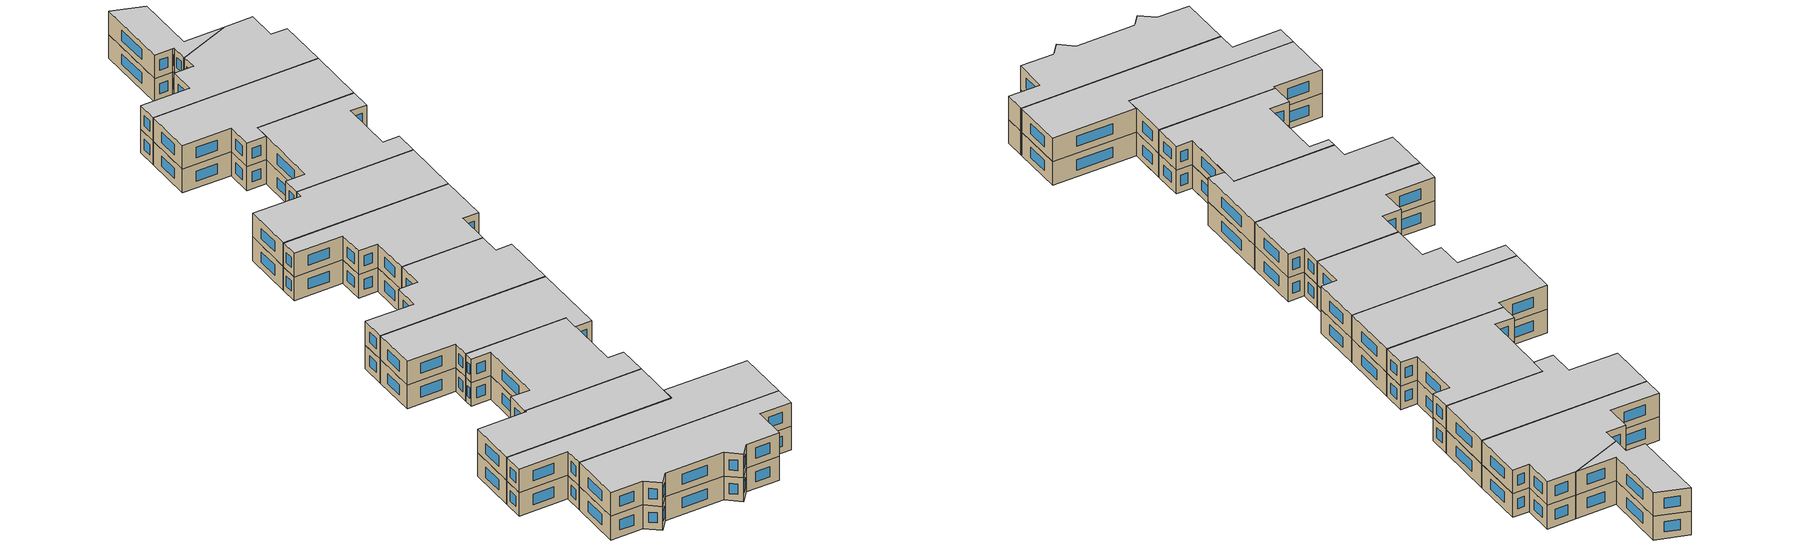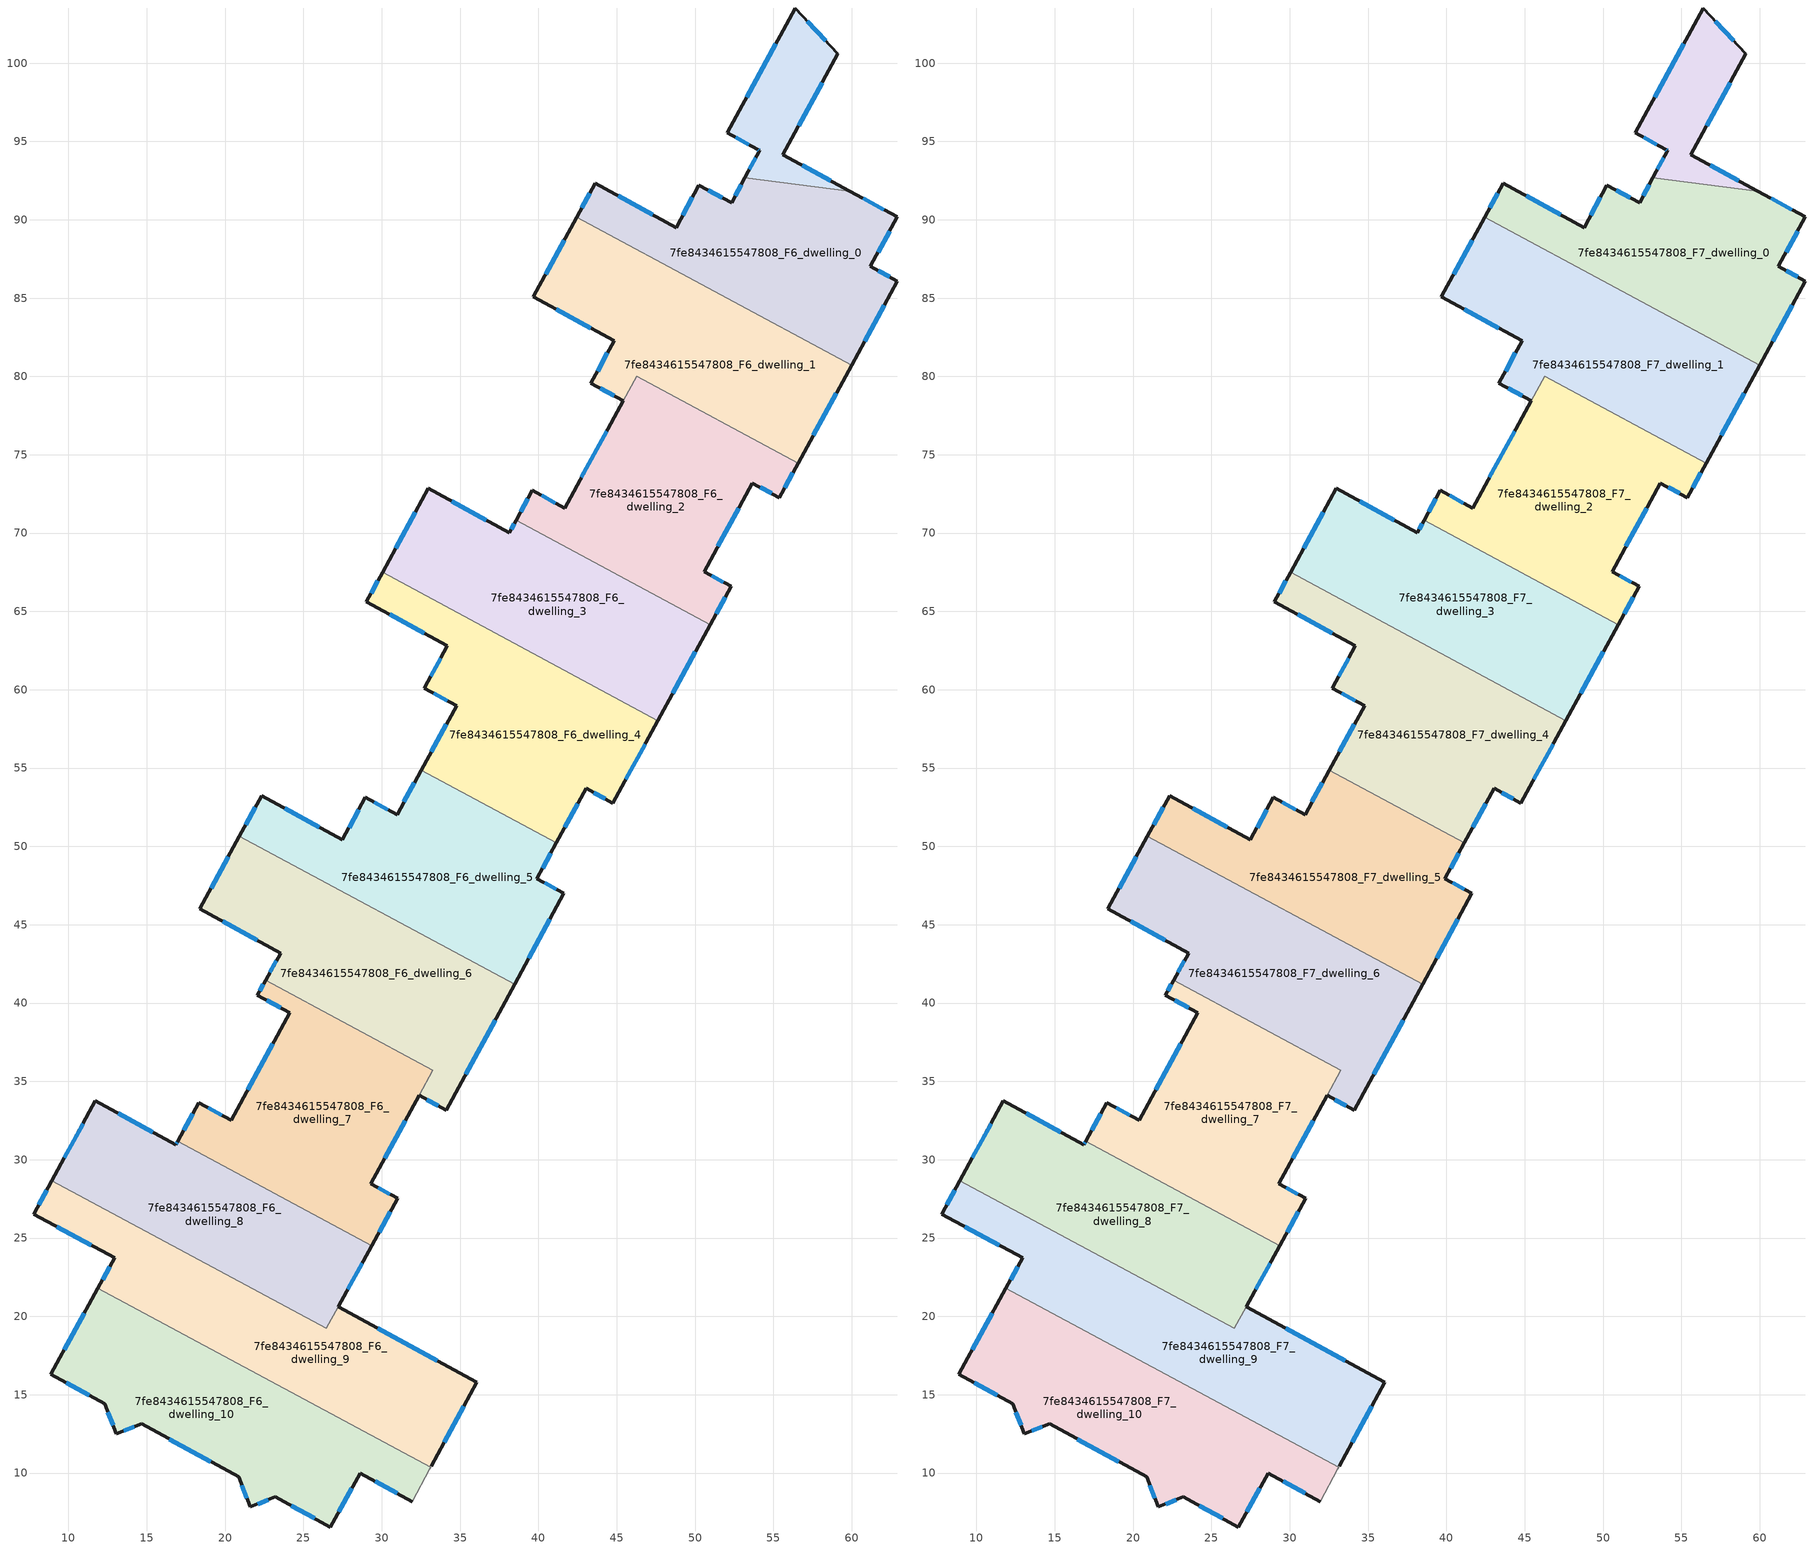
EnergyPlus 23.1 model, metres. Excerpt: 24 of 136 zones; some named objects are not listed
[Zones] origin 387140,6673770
7fe8434615547808_F6_dwelling_0
 floor to 7fe8434615547808_F5_dwelling_0 (EU_floor_Construction): 62.91,90.18 61.2,87.03 62.91,86.09 59.99,80.72 42.44,90.16 43.63,92.33 48.79,89.51 50.25,92.21 52.33,91.09 53.19,92.69 59.89,91.83 z18
 wall outside (EU_wall_Construction): 59.99,80.72 62.91,86.09 61.2,87.03 62.91,90.18 59.89,91.83 / 53.19,92.69 52.33,91.09 50.25,92.21 48.79,89.51 43.63,92.33 42.44,90.16 z18:21
 wall to 7fe8434615547808_F6_dwelling_1 (EU_wall_Construction): 42.44,90.16 59.99,80.72 z18:21
 wall to 7fe8434615547808_F6_dwelling_11 (EU_wall_Construction): 59.89,91.83 53.19,92.69 z18:21
 window (EU_Window_Construction): 60.83,82.25 62.08,84.55 / 43.29,91.71 42.78,90.78 / 47.31,90.31 45.1,91.52 / 49.83,91.43 49.2,90.28 / 51.73,91.41 50.84,91.89 / 52.94,92.23 52.57,91.55 / 62.05,90.65 60.75,91.36 / 61.69,87.93 62.42,89.28 / 62.42,86.36 61.69,86.76 z18.86:20.14
7fe8434615547808_F6_dwelling_1
 floor to 7fe8434615547808_F5_dwelling_1 (EU_floor_Construction): 59.99,80.72 56.59,74.47 46.28,80.01 45.42,78.45 43.36,79.58 44.83,82.27 39.67,85.09 42.44,90.16 z18
 wall outside (EU_wall_Construction): 42.44,90.16 39.67,85.09 44.83,82.27 43.36,79.58 45.42,78.45 / 56.59,74.47 59.99,80.72 z18:21
 wall to 7fe8434615547808_F6_dwelling_2 (EU_wall_Construction): 45.42,78.45 46.28,80.01 56.59,74.47 z18:21
 window (EU_Window_Construction): 44.41,81.5 43.78,80.34 / 41.15,84.28 43.36,83.07 / 41.65,88.71 40.46,86.54 / 57.56,76.26 59.02,78.93 / 43.95,79.25 44.83,78.77 z18.86:20.14
7fe8434615547808_F6_dwelling_10
 floor to 7fe8434615547808_F5_dwelling_10 (EU_floor_Construction): 33.13,10.36 33.08,10.27 31.95,8.17 28.62,10 26.73,6.56 23.22,8.47 21.61,7.84 20.86,9.76 14.67,13.14 13.07,12.5 12.31,14.42 8.89,16.29 11.88,21.78 z18
 wall outside (EU_wall_Construction): 11.88,21.78 8.89,16.29 12.31,14.42 13.07,12.5 14.67,13.14 20.86,9.76 21.61,7.84 23.22,8.47 26.73,6.56 28.62,10 31.95,8.17 z18:21
 wall to 7fe8434615547808_F6_dwelling_9 (EU_wall_Construction): 33.13,10.36 11.88,21.78 z18:21
 wall adiabatic (EU_wall_Construction): 31.95,8.17 33.08,10.27 33.13,10.36 z18:21
 window (EU_Window_Construction): 16.44,12.17 19.09,10.72 / 13.52,12.69 14.21,12.96 / 12.53,13.88 12.85,13.05 / 9.86,15.76 11.33,14.96 / 11.03,20.21 9.74,17.86 / 29.57,9.48 31,8.7 / 27.27,7.54 28.08,9.02 / 24.22,7.92 25.73,7.1 / 22.07,8.02 22.76,8.29 / 21.08,9.21 21.4,8.39 z18.86:20.14
7fe8434615547808_F6_dwelling_11
 floor to 7fe8434615547808_F5_dwelling_11 (EU_floor_Construction): 59.12,100.59 55.61,94.15 59.89,91.83 53.19,92.69 53.21,92.74 54.12,94.43 53.99,94.5 52.05,95.55 56.38,103.52 z18
 wall outside (EU_wall_Construction): 59.89,91.83 55.61,94.15 59.12,100.59 56.38,103.52 52.05,95.55 53.99,94.5 54.12,94.43 53.21,92.74 53.19,92.69 z18:21
 window (EU_Window_Construction): 53.86,93.95 53.47,93.22 / 54.03,94.48 54.08,94.45 / 52.61,95.25 53.43,94.8 / 55.15,101.24 53.29,97.83 / 58.34,101.43 57.17,102.68 / 56.62,95.99 58.12,98.75 / 58.66,92.49 56.84,93.49 z18.86:20.14
7fe8434615547808_F6_dwelling_2
 floor to 7fe8434615547808_F5_dwelling_2 (EU_floor_Construction): 56.59,74.47 55.38,72.26 53.66,73.2 50.58,67.53 52.3,66.6 50.97,64.16 38.58,70.83 39.61,72.72 41.68,71.6 45.42,78.45 46.28,80.01 z18
 wall outside (EU_wall_Construction): 45.42,78.44 41.68,71.6 39.61,72.72 38.58,70.83 / 50.97,64.16 52.3,66.6 50.58,67.53 53.66,73.2 55.38,72.26 56.59,74.47 z18:21
 wall to 7fe8434615547808_F6_dwelling_3 (EU_wall_Construction): 38.58,70.83 50.97,64.16 z18:21
 window (EU_Window_Construction): 39.32,72.18 38.88,71.37 / 41.09,71.92 40.2,72.4 / 44.35,76.49 42.75,73.55 / 55.72,72.89 56.24,73.84 / 54.15,72.93 54.89,72.53 / 51.46,69.15 52.78,71.58 / 51.81,66.86 51.07,67.27 / 51.35,64.86 51.92,65.9 z18.86:20.14
7fe8434615547808_F6_dwelling_3
 floor to 7fe8434615547808_F5_dwelling_3 (EU_floor_Construction): 50.97,64.16 47.63,58.03 30.05,67.49 32.98,72.85 38.14,70.03 38.58,70.83 z18
 wall outside (EU_wall_Construction): 38.58,70.83 38.14,70.03 32.98,72.85 30.05,67.49 / 47.63,58.03 50.97,64.16 z18:21
 wall to 7fe8434615547808_F6_dwelling_4 (EU_wall_Construction): 30.05,67.49 47.63,58.03 z18:21
 window (EU_Window_Construction): 36.67,70.84 34.46,72.04 / 38.46,70.6 38.27,70.26 / 48.59,59.79 50.02,62.41 / 32.15,71.32 30.89,69.02 z18.86:20.14
7fe8434615547808_F6_dwelling_4
 floor to 7fe8434615547808_F5_dwelling_4 (EU_floor_Construction): 47.63,58.03 44.76,52.77 43.04,53.71 41.15,50.22 32.53,54.86 34.78,58.97 32.73,60.09 34.19,62.79 29.03,65.61 30.05,67.49 z18
 wall outside (EU_wall_Construction): 30.05,67.49 29.03,65.61 34.19,62.79 32.73,60.09 34.78,58.97 32.53,54.86 / 41.15,50.22 43.04,53.71 44.76,52.77 47.63,58.03 z18:21
 wall to 7fe8434615547808_F6_dwelling_5 (EU_wall_Construction): 32.53,54.86 41.15,50.22 z18:21
 window (EU_Window_Construction): 34.13,57.8 33.17,56.04 / 33.31,59.77 34.19,59.29 / 33.77,62.02 33.14,60.86 / 30.5,64.81 32.71,63.6 / 29.76,66.95 29.32,66.15 / 45.58,54.27 46.81,56.53 / 43.53,53.44 44.27,53.04 / 41.69,51.22 42.5,52.71 z18.86:20.14
7fe8434615547808_F6_dwelling_5
 floor to 7fe8434615547808_F5_dwelling_5 (EU_floor_Construction): 41.15,50.22 39.91,47.94 41.63,47.01 38.48,41.21 20.92,50.66 22.34,53.25 27.5,50.43 28.96,53.13 30.98,52.03 32.53,54.86 z18
 wall outside (EU_wall_Construction): 32.53,54.86 30.98,52.03 28.96,53.13 27.5,50.43 22.34,53.25 20.92,50.66 / 38.48,41.21 41.63,47.01 39.91,47.94 41.15,50.22 z18:21
 wall to 7fe8434615547808_F6_dwelling_6 (EU_wall_Construction): 20.92,50.66 38.48,41.21 z18:21
 window (EU_Window_Construction): 21.93,52.51 21.33,51.4 / 26.02,51.23 23.81,52.44 / 28.54,52.36 27.91,51.2 / 30.4,52.34 29.53,52.81 / 32.09,54.05 31.42,52.84 / 40.27,48.59 40.8,49.57 / 41.14,47.27 40.4,47.68 / 39.38,42.87 40.73,45.35 z18.86:20.14
7fe8434615547808_F6_dwelling_6
 floor to 7fe8434615547808_F5_dwelling_6 (EU_floor_Construction): 38.48,41.21 34.11,33.16 32.39,34.11 33.27,35.71 22.59,41.46 23.54,43.2 18.38,46.01 20.92,50.66 z18
 wall outside (EU_wall_Construction): 20.92,50.66 18.38,46.01 23.54,43.2 22.59,41.46 / 32.39,34.11 34.11,33.16 38.48,41.21 z18:21
 wall to 7fe8434615547808_F6_dwelling_7 (EU_wall_Construction): 22.59,41.46 33.27,35.71 32.39,34.11 z18:21
 window (EU_Window_Construction): 23.27,42.7 22.86,41.96 / 19.86,45.21 22.07,44 / 20.2,49.33 19.11,47.34 / 35.36,35.46 37.23,38.91 / 32.88,33.84 33.62,33.43 z18.86:20.14
7fe8434615547808_F6_dwelling_7
 floor to 7fe8434615547808_F5_dwelling_7 (EU_floor_Construction): 33.27,35.71 29.3,28.47 31.02,27.53 29.36,24.51 16.97,31.18 18.33,33.65 20.39,32.52 24.13,39.38 22.07,40.5 22.59,41.46 z18
 wall outside (EU_wall_Construction): 22.59,41.46 22.07,40.5 24.13,39.38 20.39,32.52 18.33,33.65 16.97,31.18 / 29.36,24.51 31.02,27.53 29.3,28.47 32.39,34.11 z18:21
 wall to 7fe8434615547808_F6_dwelling_8 (EU_wall_Construction): 16.97,31.18 29.36,24.51 z18:21
 window (EU_Window_Construction): 17.94,32.94 17.36,31.88 / 19.8,32.84 18.91,33.33 / 23.06,37.42 21.46,34.48 / 22.66,40.18 23.54,39.7 / 22.44,41.19 22.22,40.78 / 30.53,27.8 29.79,28.2 / 29.84,25.37 30.55,26.67 / 30.18,30.08 31.51,32.5 z18.86:20.14
7fe8434615547808_F6_dwelling_8
 floor to 7fe8434615547808_F5_dwelling_8 (EU_floor_Construction): 29.36,24.51 26.46,19.24 8.95,28.66 11.73,33.76 16.85,30.96 16.97,31.18 z18
 wall outside (EU_wall_Construction): 16.97,31.18 16.85,30.96 11.73,33.76 8.95,28.66 / 27.23,20.63 29.36,24.51 z18:21
 wall to 7fe8434615547808_F6_dwelling_9 (EU_wall_Construction): 26.47,19.23 27.23,20.63 / 8.95,28.66 26.46,19.24 z18:21
 window (EU_Window_Construction): 10.94,32.3 9.74,30.12 / 15.39,31.76 13.19,32.96 / 16.94,31.11 16.89,31.02 / 27.84,21.74 28.76,23.4 z18.86:20.14
7fe8434615547808_F6_dwelling_9
 floor to 7fe8434615547808_F5_dwelling_9 (EU_floor_Construction): 27.23,20.63 36.05,15.79 33.17,10.44 33.13,10.36 11.88,21.78 12.95,23.73 7.78,26.52 8.95,28.66 26.47,19.23 z18
 wall outside (EU_wall_Construction): 8.95,28.66 7.78,26.52 12.95,23.73 11.88,21.78 / 33.17,10.44 36.05,15.79 27.23,20.63 z18:21
 wall adiabatic (EU_wall_Construction): 33.13,10.36 33.17,10.44 z18:21
 window (EU_Window_Construction): 9.26,25.72 11.47,24.53 / 8.62,28.05 8.12,27.13 / 33.53,17.18 29.75,19.25 / 34,11.97 35.23,14.27 / 12.64,23.18 12.19,22.34 z18.86:20.14
7fe8434615547808_F7_dwelling_0
 floor to 7fe8434615547808_F6_dwelling_0 (EU_floor_Construction): 62.91,90.18 61.2,87.03 62.91,86.09 59.99,80.72 42.44,90.16 43.63,92.33 48.79,89.51 50.25,92.21 52.33,91.09 53.19,92.69 59.89,91.83 z21
 wall outside (EU_wall_Construction): 59.99,80.72 62.91,86.09 61.2,87.03 62.91,90.18 59.89,91.83 / 53.19,92.69 52.33,91.09 50.25,92.21 48.79,89.51 43.63,92.33 42.44,90.16 z21:24
 wall to 7fe8434615547808_F7_dwelling_1 (EU_wall_Construction): 42.44,90.16 59.99,80.72 z21:24
 wall to 7fe8434615547808_F7_dwelling_11 (EU_wall_Construction): 59.89,91.83 53.19,92.69 z21:24
 window (EU_Window_Construction): 60.83,82.25 62.08,84.55 / 43.29,91.71 42.78,90.78 / 47.31,90.31 45.1,91.52 / 49.83,91.43 49.2,90.28 / 51.73,91.41 50.84,91.89 / 52.94,92.23 52.57,91.55 / 62.05,90.65 60.75,91.36 / 61.69,87.93 62.42,89.28 / 62.42,86.36 61.69,86.76 z21.86:23.14
 ceiling to 7fe8434615547808_F8_dwelling_0 (EU_floor_Construction): 59.99,80.72 62.91,86.09 61.2,87.03 62.91,90.18 59.89,91.83 53.19,92.69 52.33,91.09 50.25,92.21 48.79,89.51 43.63,92.33 42.44,90.16 z24
7fe8434615547808_F7_dwelling_1
 floor to 7fe8434615547808_F6_dwelling_1 (EU_floor_Construction): 59.99,80.72 56.59,74.47 46.28,80.01 45.42,78.45 43.36,79.58 44.83,82.27 39.67,85.09 42.44,90.16 z21
 wall outside (EU_wall_Construction): 42.44,90.16 39.67,85.09 44.83,82.27 43.36,79.58 45.42,78.45 / 56.59,74.47 59.99,80.72 z21:24
 wall to 7fe8434615547808_F7_dwelling_2 (EU_wall_Construction): 45.42,78.45 46.28,80.01 56.59,74.47 z21:24
 window (EU_Window_Construction): 44.41,81.5 43.78,80.34 / 41.15,84.28 43.36,83.07 / 41.65,88.71 40.46,86.54 / 57.56,76.26 59.02,78.93 / 43.95,79.25 44.83,78.77 z21.86:23.14
 ceiling to 7fe8434615547808_F8_dwelling_1 (EU_floor_Construction): 56.59,74.47 59.99,80.72 42.44,90.16 39.67,85.09 44.83,82.27 43.36,79.58 45.42,78.45 46.28,80.01 z24
7fe8434615547808_F7_dwelling_10
 floor to 7fe8434615547808_F6_dwelling_10 (EU_floor_Construction): 33.13,10.36 33.08,10.27 31.95,8.17 28.62,10 26.73,6.56 23.22,8.47 21.61,7.84 20.86,9.76 14.67,13.14 13.07,12.5 12.31,14.42 8.89,16.29 11.88,21.78 z21
 wall outside (EU_wall_Construction): 11.88,21.78 8.89,16.29 12.31,14.42 13.07,12.5 14.67,13.14 20.86,9.76 21.61,7.84 23.22,8.47 26.73,6.56 28.62,10 31.95,8.17 z21:24
 wall to 7fe8434615547808_F7_dwelling_9 (EU_wall_Construction): 33.13,10.36 11.88,21.78 z21:24
 wall adiabatic (EU_wall_Construction): 31.95,8.17 33.08,10.27 33.13,10.36 z21:24
 window (EU_Window_Construction): 16.44,12.17 19.09,10.72 / 13.52,12.69 14.21,12.96 / 12.53,13.88 12.85,13.05 / 9.86,15.76 11.33,14.96 / 11.03,20.21 9.74,17.86 / 29.57,9.48 31,8.7 / 27.27,7.54 28.08,9.02 / 24.22,7.92 25.73,7.1 / 22.07,8.02 22.76,8.29 / 21.08,9.21 21.4,8.39 z21.86:23.14
 ceiling to 7fe8434615547808_F8_dwelling_10 (EU_floor_Construction): 31.95,8.17 33.08,10.27 33.13,10.36 11.88,21.78 8.89,16.29 12.31,14.42 13.07,12.5 14.67,13.14 20.86,9.76 21.61,7.84 23.22,8.47 26.73,6.56 28.62,10 z24
7fe8434615547808_F7_dwelling_11
 floor to 7fe8434615547808_F6_dwelling_11 (EU_floor_Construction): 59.12,100.59 55.61,94.15 59.89,91.83 53.19,92.69 53.21,92.74 54.12,94.43 53.99,94.5 52.05,95.55 56.38,103.52 z21
 wall outside (EU_wall_Construction): 59.89,91.83 55.61,94.15 59.12,100.59 56.38,103.52 52.05,95.55 53.99,94.5 54.12,94.43 53.21,92.74 53.19,92.69 z21:24
 window (EU_Window_Construction): 53.86,93.95 53.47,93.22 / 54.03,94.48 54.08,94.45 / 52.61,95.25 53.43,94.8 / 55.15,101.24 53.29,97.83 / 58.34,101.43 57.17,102.68 / 56.62,95.99 58.12,98.75 / 58.66,92.49 56.84,93.49 z21.86:23.14
 ceiling to 7fe8434615547808_F8_dwelling_11 (EU_floor_Construction): 59.89,91.83 55.61,94.15 59.12,100.59 56.38,103.52 52.05,95.55 53.99,94.5 54.12,94.43 53.21,92.74 53.19,92.69 z24
7fe8434615547808_F7_dwelling_2
 floor to 7fe8434615547808_F6_dwelling_2 (EU_floor_Construction): 56.59,74.47 55.38,72.26 53.66,73.2 50.58,67.53 52.3,66.6 50.97,64.16 38.58,70.83 39.61,72.72 41.68,71.6 45.42,78.45 46.28,80.01 z21
 wall outside (EU_wall_Construction): 45.42,78.44 41.68,71.6 39.61,72.72 38.58,70.83 / 50.97,64.16 52.3,66.6 50.58,67.53 53.66,73.2 55.38,72.26 56.59,74.47 z21:24
 wall to 7fe8434615547808_F7_dwelling_3 (EU_wall_Construction): 38.58,70.83 50.97,64.16 z21:24
 window (EU_Window_Construction): 39.32,72.18 38.88,71.37 / 41.09,71.92 40.2,72.4 / 44.35,76.49 42.75,73.55 / 55.72,72.89 56.24,73.84 / 54.15,72.93 54.89,72.53 / 51.46,69.15 52.78,71.58 / 51.81,66.86 51.07,67.27 / 51.35,64.86 51.92,65.9 z21.86:23.14
 ceiling to 7fe8434615547808_F8_dwelling_2 (EU_floor_Construction): 52.3,66.6 50.58,67.53 53.66,73.2 55.38,72.26 56.59,74.47 46.28,80.01 45.42,78.45 41.68,71.6 39.61,72.72 38.58,70.83 50.97,64.16 z24
7fe8434615547808_F7_dwelling_3
 floor to 7fe8434615547808_F6_dwelling_3 (EU_floor_Construction): 50.97,64.16 47.63,58.03 30.05,67.49 32.98,72.85 38.14,70.03 38.58,70.83 z21
 wall outside (EU_wall_Construction): 38.58,70.83 38.14,70.03 32.98,72.85 30.05,67.49 / 47.63,58.03 50.97,64.16 z21:24
 wall to 7fe8434615547808_F7_dwelling_4 (EU_wall_Construction): 30.05,67.49 47.63,58.03 z21:24
 window (EU_Window_Construction): 36.67,70.84 34.46,72.04 / 38.46,70.6 38.27,70.26 / 48.59,59.79 50.02,62.41 / 32.15,71.32 30.89,69.02 z21.86:23.14
 ceiling to 7fe8434615547808_F8_dwelling_3 (EU_floor_Construction): 47.63,58.03 50.97,64.16 38.58,70.83 38.14,70.03 32.98,72.85 30.05,67.49 z24
7fe8434615547808_F7_dwelling_4
 floor to 7fe8434615547808_F6_dwelling_4 (EU_floor_Construction): 47.63,58.03 44.76,52.77 43.04,53.71 41.15,50.22 32.53,54.86 34.78,58.97 32.73,60.09 34.19,62.79 29.03,65.61 30.05,67.49 z21
 wall outside (EU_wall_Construction): 30.05,67.49 29.03,65.61 34.19,62.79 32.73,60.09 34.78,58.97 32.53,54.86 / 41.15,50.22 43.04,53.71 44.76,52.77 47.63,58.03 z21:24
 wall to 7fe8434615547808_F7_dwelling_5 (EU_wall_Construction): 32.53,54.86 41.15,50.22 z21:24
 window (EU_Window_Construction): 34.13,57.8 33.17,56.04 / 33.31,59.77 34.19,59.29 / 33.77,62.02 33.14,60.86 / 30.5,64.81 32.71,63.6 / 29.76,66.95 29.32,66.15 / 45.58,54.27 46.81,56.53 / 43.53,53.44 44.27,53.04 / 41.69,51.22 42.5,52.71 z21.86:23.14
 ceiling to 7fe8434615547808_F8_dwelling_4 (EU_floor_Construction): 44.76,52.77 47.63,58.03 30.05,67.49 29.03,65.61 34.19,62.79 32.73,60.09 34.78,58.97 32.53,54.86 41.15,50.22 43.04,53.71 z24
7fe8434615547808_F7_dwelling_5
 floor to 7fe8434615547808_F6_dwelling_5 (EU_floor_Construction): 41.15,50.22 39.91,47.94 41.63,47.01 38.48,41.21 20.92,50.66 22.34,53.25 27.5,50.43 28.96,53.13 30.98,52.03 32.53,54.86 z21
 wall outside (EU_wall_Construction): 32.53,54.86 30.98,52.03 28.96,53.13 27.5,50.43 22.34,53.25 20.92,50.66 / 38.48,41.21 41.63,47.01 39.91,47.94 41.15,50.22 z21:24
 wall to 7fe8434615547808_F7_dwelling_6 (EU_wall_Construction): 20.92,50.66 38.48,41.21 z21:24
 window (EU_Window_Construction): 21.93,52.51 21.33,51.4 / 26.02,51.23 23.81,52.44 / 28.54,52.36 27.91,51.2 / 30.4,52.34 29.53,52.81 / 32.09,54.05 31.42,52.84 / 40.27,48.59 40.8,49.57 / 41.14,47.27 40.4,47.68 / 39.38,42.87 40.73,45.35 z21.86:23.14
 ceiling to 7fe8434615547808_F8_dwelling_5 (EU_floor_Construction): 38.48,41.21 41.63,47.01 39.91,47.94 41.15,50.22 32.53,54.86 30.98,52.03 28.96,53.13 27.5,50.43 22.34,53.25 20.92,50.66 z24
7fe8434615547808_F7_dwelling_6
 floor to 7fe8434615547808_F6_dwelling_6 (EU_floor_Construction): 38.48,41.21 34.11,33.16 32.39,34.11 33.27,35.71 22.59,41.46 23.54,43.2 18.38,46.01 20.92,50.66 z21
 wall outside (EU_wall_Construction): 20.92,50.66 18.38,46.01 23.54,43.2 22.59,41.46 / 32.39,34.11 34.11,33.16 38.48,41.21 z21:24
 wall to 7fe8434615547808_F7_dwelling_7 (EU_wall_Construction): 22.59,41.46 33.27,35.71 32.39,34.11 z21:24
 window (EU_Window_Construction): 23.27,42.7 22.86,41.96 / 19.86,45.21 22.07,44 / 20.2,49.33 19.11,47.34 / 35.36,35.46 37.23,38.91 / 32.88,33.84 33.62,33.43 z21.86:23.14
 ceiling to 7fe8434615547808_F8_dwelling_6 (EU_floor_Construction): 34.11,33.16 38.48,41.21 20.92,50.66 18.38,46.01 23.54,43.2 22.59,41.46 33.27,35.71 32.39,34.11 z24
7fe8434615547808_F7_dwelling_7
 floor to 7fe8434615547808_F6_dwelling_7 (EU_floor_Construction): 33.27,35.71 29.3,28.47 31.02,27.53 29.36,24.51 16.97,31.18 18.33,33.65 20.39,32.52 24.13,39.38 22.07,40.5 22.59,41.46 z21
 wall outside (EU_wall_Construction): 22.59,41.46 22.07,40.5 24.13,39.38 20.39,32.52 18.33,33.65 16.97,31.18 / 29.36,24.51 31.02,27.53 29.3,28.47 32.39,34.11 z21:24
 wall to 7fe8434615547808_F7_dwelling_8 (EU_wall_Construction): 16.97,31.18 29.36,24.51 z21:24
 window (EU_Window_Construction): 17.94,32.94 17.36,31.88 / 19.8,32.84 18.91,33.33 / 23.06,37.42 21.46,34.48 / 22.66,40.18 23.54,39.7 / 22.44,41.19 22.22,40.78 / 30.53,27.8 29.79,28.2 / 29.84,25.37 30.55,26.67 / 30.18,30.08 31.51,32.5 z21.86:23.14
 ceiling to 7fe8434615547808_F8_dwelling_7 (EU_floor_Construction): 31.02,27.53 29.3,28.47 33.27,35.71 22.59,41.46 22.07,40.5 24.13,39.38 20.39,32.52 18.33,33.65 16.97,31.18 29.36,24.51 z24
7fe8434615547808_F7_dwelling_8
 floor to 7fe8434615547808_F6_dwelling_8 (EU_floor_Construction): 29.36,24.51 26.46,19.24 8.95,28.66 11.73,33.76 16.85,30.96 16.97,31.18 z21
 wall outside (EU_wall_Construction): 16.97,31.18 16.85,30.96 11.73,33.76 8.95,28.66 / 27.23,20.63 29.36,24.51 z21:24
 wall to 7fe8434615547808_F7_dwelling_9 (EU_wall_Construction): 26.47,19.23 27.23,20.63 / 8.95,28.66 26.46,19.24 z21:24
 window (EU_Window_Construction): 10.94,32.3 9.74,30.12 / 15.39,31.76 13.19,32.96 / 16.94,31.11 16.89,31.02 / 27.84,21.74 28.76,23.4 z21.86:23.14
 ceiling to 7fe8434615547808_F8_dwelling_8 (EU_floor_Construction): 26.46,19.24 29.36,24.51 16.97,31.18 16.85,30.96 11.73,33.76 8.95,28.66 z24
7fe8434615547808_F7_dwelling_9
 floor to 7fe8434615547808_F6_dwelling_9 (EU_floor_Construction): 27.23,20.63 36.05,15.79 33.17,10.44 33.13,10.36 11.88,21.78 12.95,23.73 7.78,26.52 8.95,28.66 26.47,19.23 z21
 wall outside (EU_wall_Construction): 8.95,28.66 7.78,26.52 12.95,23.73 11.88,21.78 / 33.17,10.44 36.05,15.79 27.23,20.63 z21:24
 wall adiabatic (EU_wall_Construction): 33.13,10.36 33.17,10.44 z21:24
 window (EU_Window_Construction): 9.26,25.72 11.47,24.53 / 8.62,28.05 8.12,27.13 / 33.53,17.18 29.75,19.25 / 34,11.97 35.23,14.27 / 12.64,23.18 12.19,22.34 z21.86:23.14
 ceiling to 7fe8434615547808_F8_dwelling_9 (EU_floor_Construction): 33.17,10.44 36.05,15.79 27.23,20.63 26.47,19.23 8.95,28.66 7.78,26.52 12.95,23.73 11.88,21.78 33.13,10.36 z24
[Building]
EU S2 Campaign: North Axis=0; Terrain=City; Solar Distribution=FullExterior
[Site:Location]
Helsinki-Vantaa.AP: Latitude=60.317; Longitude=24.963; Time Zone=2; Elevation=54.6
[SizingPeriod:WeatherFileDays]
AnnualSizingPeriod: Begin Month=1; Begin Day of Month=1; End Month=12; End Day of Month=31; Day of Week for Start Day=Monday; Use Weather File Daylight Saving Period=No; Use Weather File Rain and Snow Indicators=No
[MATERIAL]
EU_InternalMass_Material: Roughness=MediumRough; Thickness=0.1; Conductivity=1; Density=1800; Specific Heat=900; Thermal Absorptance=0.9; Solar Absorptance=0.7; Visible Absorptance=0.7
[MATERIAL:NOMASS] Roughness=MediumRough; Thermal Absorptance=0.9; Solar Absorptance=0.7; Visible Absorptance=0.7
Name | Thermal Resistance
EU_wall_NoMass | 2.6932
EU_floor_NoMass | 2.22482
[WINDOWMATERIAL:SIMPLEGLAZINGSYSTEM]
EU_Window_SimpleGlazing: UFactor=2.14966; Solar Heat Gain Coefficient=0.7; Visible Transmittance=0.7
[CONSTRUCTION]
EU_wall_Construction: EU_wall_NoMass
EU_floor_Construction: EU_floor_NoMass
EU_Window_Construction: EU_Window_SimpleGlazing
EU_InternalMass_Construction: EU_InternalMass_Material
[ZONE] Type=1; Multiplier=1; Ceiling Height=autocalculate; Floor Area=autocalculate; Part of Total Floor Area=Yes
Name | Volume
7fe8434615547808_F6_dwelling_0; 7fe8434615547808_F7_dwelling_0 | 379.513
7fe8434615547808_F6_dwelling_1; 7fe8434615547808_F7_dwelling_1 | 414.653
7fe8434615547808_F6_dwelling_10; 7fe8434615547808_F7_dwelling_10 | 423.882
7fe8434615547808_F6_dwelling_11; 7fe8434615547808_F7_dwelling_11 | 117.224
7fe8434615547808_F6_dwelling_2; 7fe8434615547808_F7_dwelling_2 | 389.61
7fe8434615547808_F6_dwelling_3; 7fe8434615547808_F7_dwelling_3 | 402.156
7fe8434615547808_F6_dwelling_4; 7fe8434615547808_F7_dwelling_4 | 402.131
7fe8434615547808_F6_dwelling_5; 7fe8434615547808_F7_dwelling_5 | 402.141
7fe8434615547808_F6_dwelling_6; 7fe8434615547808_F7_dwelling_6 | 412.956
7fe8434615547808_F6_dwelling_7; 7fe8434615547808_F7_dwelling_7 | 391.321
7fe8434615547808_F6_dwelling_8; 7fe8434615547808_F7_dwelling_8 | 355.331
7fe8434615547808_F6_dwelling_9; 7fe8434615547808_F7_dwelling_9 | 427.167
[INTERNALMASS] Construction=EU_InternalMass_Construction
Name | Zone or ZoneList | Surface Area
7fe8434615547808_F6_dwelling_0_EU_InternalMass | 7fe8434615547808_F6_dwelling_0 | 126.505
7fe8434615547808_F6_dwelling_1_EU_InternalMass | 7fe8434615547808_F6_dwelling_1 | 138.218
7fe8434615547808_F6_dwelling_2_EU_InternalMass | 7fe8434615547808_F6_dwelling_2 | 129.872
7fe8434615547808_F6_dwelling_3_EU_InternalMass | 7fe8434615547808_F6_dwelling_3 | 134.052
7fe8434615547808_F6_dwelling_4_EU_InternalMass | 7fe8434615547808_F6_dwelling_4 | 134.044
7fe8434615547808_F6_dwelling_5_EU_InternalMass | 7fe8434615547808_F6_dwelling_5 | 134.047
7fe8434615547808_F6_dwelling_6_EU_InternalMass | 7fe8434615547808_F6_dwelling_6 | 137.652
7fe8434615547808_F6_dwelling_7_EU_InternalMass | 7fe8434615547808_F6_dwelling_7 | 130.44
7fe8434615547808_F6_dwelling_8_EU_InternalMass | 7fe8434615547808_F6_dwelling_8 | 118.459
7fe8434615547808_F6_dwelling_9_EU_InternalMass | 7fe8434615547808_F6_dwelling_9 | 142.388
7fe8434615547808_F6_dwelling_10_EU_InternalMass | 7fe8434615547808_F6_dwelling_10 | 141.293
7fe8434615547808_F6_dwelling_11_EU_InternalMass | 7fe8434615547808_F6_dwelling_11 | 39.0751
7fe8434615547808_F7_dwelling_0_EU_InternalMass | 7fe8434615547808_F7_dwelling_0 | 126.505
7fe8434615547808_F7_dwelling_1_EU_InternalMass | 7fe8434615547808_F7_dwelling_1 | 138.218
7fe8434615547808_F7_dwelling_2_EU_InternalMass | 7fe8434615547808_F7_dwelling_2 | 129.872
7fe8434615547808_F7_dwelling_3_EU_InternalMass | 7fe8434615547808_F7_dwelling_3 | 134.052
7fe8434615547808_F7_dwelling_4_EU_InternalMass | 7fe8434615547808_F7_dwelling_4 | 134.044
7fe8434615547808_F7_dwelling_5_EU_InternalMass | 7fe8434615547808_F7_dwelling_5 | 134.047
7fe8434615547808_F7_dwelling_6_EU_InternalMass | 7fe8434615547808_F7_dwelling_6 | 137.652
7fe8434615547808_F7_dwelling_7_EU_InternalMass | 7fe8434615547808_F7_dwelling_7 | 130.44
7fe8434615547808_F7_dwelling_8_EU_InternalMass | 7fe8434615547808_F7_dwelling_8 | 118.459
7fe8434615547808_F7_dwelling_9_EU_InternalMass | 7fe8434615547808_F7_dwelling_9 | 142.388
7fe8434615547808_F7_dwelling_10_EU_InternalMass | 7fe8434615547808_F7_dwelling_10 | 141.293
7fe8434615547808_F7_dwelling_11_EU_InternalMass | 7fe8434615547808_F7_dwelling_11 | 39.0751
[OTHEREQUIPMENT] Fuel Type=Electricity; Design Level Calculation Method=Watts/Area; Power per Zone Floor Area=1; Fraction Latent=0; Fraction Radiant=0; Fraction Lost=0; Carbon Dioxide Generation Rate=0; EndUse Subcategory=EU_Step8_InternalGains
Name | Zone or ZoneList or Space or SpaceList | Schedule
EU_Step8_InternalGain_7fe8434615547808_F6_dwelling_0_f000 | 7fe8434615547808_F6_dwelling_0 | EU_Step8_GainSchedule_7fe8434615547808_F6_dwelling_0_f000
EU_Step8_InternalGain_7fe8434615547808_F6_dwelling_1_f000 | 7fe8434615547808_F6_dwelling_1 | EU_Step8_GainSchedule_7fe8434615547808_F6_dwelling_1_f000
EU_Step8_InternalGain_7fe8434615547808_F6_dwelling_2_f000 | 7fe8434615547808_F6_dwelling_2 | EU_Step8_GainSchedule_7fe8434615547808_F6_dwelling_2_f000
EU_Step8_InternalGain_7fe8434615547808_F6_dwelling_3_f000 | 7fe8434615547808_F6_dwelling_3 | EU_Step8_GainSchedule_7fe8434615547808_F6_dwelling_3_f000
EU_Step8_InternalGain_7fe8434615547808_F6_dwelling_4_f000 | 7fe8434615547808_F6_dwelling_4 | EU_Step8_GainSchedule_7fe8434615547808_F6_dwelling_4_f000
EU_Step8_InternalGain_7fe8434615547808_F6_dwelling_5_f000 | 7fe8434615547808_F6_dwelling_5 | EU_Step8_GainSchedule_7fe8434615547808_F6_dwelling_5_f000
EU_Step8_InternalGain_7fe8434615547808_F6_dwelling_6_f000 | 7fe8434615547808_F6_dwelling_6 | EU_Step8_GainSchedule_7fe8434615547808_F6_dwelling_6_f000
EU_Step8_InternalGain_7fe8434615547808_F6_dwelling_7_f000 | 7fe8434615547808_F6_dwelling_7 | EU_Step8_GainSchedule_7fe8434615547808_F6_dwelling_7_f000
EU_Step8_InternalGain_7fe8434615547808_F6_dwelling_8_f000 | 7fe8434615547808_F6_dwelling_8 | EU_Step8_GainSchedule_7fe8434615547808_F6_dwelling_8_f000
EU_Step8_InternalGain_7fe8434615547808_F6_dwelling_9_f000 | 7fe8434615547808_F6_dwelling_9 | EU_Step8_GainSchedule_7fe8434615547808_F6_dwelling_9_f000
EU_Step8_InternalGain_7fe8434615547808_F6_dwelling_10_f000 | 7fe8434615547808_F6_dwelling_10 | EU_Step8_GainSchedule_7fe8434615547808_F6_dwelling_10_f000
EU_Step8_InternalGain_7fe8434615547808_F6_dwelling_11_f000 | 7fe8434615547808_F6_dwelling_11 | EU_Step8_GainSchedule_7fe8434615547808_F6_dwelling_11_f000
EU_Step8_InternalGain_7fe8434615547808_F7_dwelling_0_f000 | 7fe8434615547808_F7_dwelling_0 | EU_Step8_GainSchedule_7fe8434615547808_F7_dwelling_0_f000
EU_Step8_InternalGain_7fe8434615547808_F7_dwelling_1_f000 | 7fe8434615547808_F7_dwelling_1 | EU_Step8_GainSchedule_7fe8434615547808_F7_dwelling_1_f000
EU_Step8_InternalGain_7fe8434615547808_F7_dwelling_2_f000 | 7fe8434615547808_F7_dwelling_2 | EU_Step8_GainSchedule_7fe8434615547808_F7_dwelling_2_f000
EU_Step8_InternalGain_7fe8434615547808_F7_dwelling_3_f000 | 7fe8434615547808_F7_dwelling_3 | EU_Step8_GainSchedule_7fe8434615547808_F7_dwelling_3_f000
EU_Step8_InternalGain_7fe8434615547808_F7_dwelling_4_f000 | 7fe8434615547808_F7_dwelling_4 | EU_Step8_GainSchedule_7fe8434615547808_F7_dwelling_4_f000
EU_Step8_InternalGain_7fe8434615547808_F7_dwelling_5_f000 | 7fe8434615547808_F7_dwelling_5 | EU_Step8_GainSchedule_7fe8434615547808_F7_dwelling_5_f000
EU_Step8_InternalGain_7fe8434615547808_F7_dwelling_6_f000 | 7fe8434615547808_F7_dwelling_6 | EU_Step8_GainSchedule_7fe8434615547808_F7_dwelling_6_f000
EU_Step8_InternalGain_7fe8434615547808_F7_dwelling_7_f000 | 7fe8434615547808_F7_dwelling_7 | EU_Step8_GainSchedule_7fe8434615547808_F7_dwelling_7_f000
EU_Step8_InternalGain_7fe8434615547808_F7_dwelling_8_f000 | 7fe8434615547808_F7_dwelling_8 | EU_Step8_GainSchedule_7fe8434615547808_F7_dwelling_8_f000
EU_Step8_InternalGain_7fe8434615547808_F7_dwelling_9_f000 | 7fe8434615547808_F7_dwelling_9 | EU_Step8_GainSchedule_7fe8434615547808_F7_dwelling_9_f000
EU_Step8_InternalGain_7fe8434615547808_F7_dwelling_10_f000 | 7fe8434615547808_F7_dwelling_10 | EU_Step8_GainSchedule_7fe8434615547808_F7_dwelling_10_f000
EU_Step8_InternalGain_7fe8434615547808_F7_dwelling_11_f000 | 7fe8434615547808_F7_dwelling_11 | EU_Step8_GainSchedule_7fe8434615547808_F7_dwelling_11_f000
[ZONEVENTILATION:DESIGNFLOWRATE] Schedule=EU_AlwaysOn; Design Flow Rate Calculation Method=AirChanges/Hour; Air Changes per Hour=0.586271; Ventilation Type=Natural; Fan Pressure Rise=0; Fan Total Efficiency=1; Constant Term Coefficient=1; Temperature Term Coefficient=0; Velocity Term Coefficient=0; Velocity Squared Term Coefficient=0; Minimum Indoor Temperature=-100; Maximum Indoor Temperature=100; Delta Temperature=-100; Minimum Outdoor Temperature=-100; Maximum Outdoor Temperature=100; Maximum Wind Speed=40
Name | Zone or ZoneList or Space or SpaceList
EU_ConstantAir_7fe8434615547808_F6_dwelling_0 | 7fe8434615547808_F6_dwelling_0
EU_ConstantAir_7fe8434615547808_F6_dwelling_1 | 7fe8434615547808_F6_dwelling_1
EU_ConstantAir_7fe8434615547808_F6_dwelling_2 | 7fe8434615547808_F6_dwelling_2
EU_ConstantAir_7fe8434615547808_F6_dwelling_3 | 7fe8434615547808_F6_dwelling_3
EU_ConstantAir_7fe8434615547808_F6_dwelling_4 | 7fe8434615547808_F6_dwelling_4
EU_ConstantAir_7fe8434615547808_F6_dwelling_5 | 7fe8434615547808_F6_dwelling_5
EU_ConstantAir_7fe8434615547808_F6_dwelling_6 | 7fe8434615547808_F6_dwelling_6
EU_ConstantAir_7fe8434615547808_F6_dwelling_7 | 7fe8434615547808_F6_dwelling_7
EU_ConstantAir_7fe8434615547808_F6_dwelling_8 | 7fe8434615547808_F6_dwelling_8
EU_ConstantAir_7fe8434615547808_F6_dwelling_9 | 7fe8434615547808_F6_dwelling_9
EU_ConstantAir_7fe8434615547808_F6_dwelling_10 | 7fe8434615547808_F6_dwelling_10
EU_ConstantAir_7fe8434615547808_F6_dwelling_11 | 7fe8434615547808_F6_dwelling_11
EU_ConstantAir_7fe8434615547808_F7_dwelling_0 | 7fe8434615547808_F7_dwelling_0
EU_ConstantAir_7fe8434615547808_F7_dwelling_1 | 7fe8434615547808_F7_dwelling_1
EU_ConstantAir_7fe8434615547808_F7_dwelling_2 | 7fe8434615547808_F7_dwelling_2
EU_ConstantAir_7fe8434615547808_F7_dwelling_3 | 7fe8434615547808_F7_dwelling_3
EU_ConstantAir_7fe8434615547808_F7_dwelling_4 | 7fe8434615547808_F7_dwelling_4
EU_ConstantAir_7fe8434615547808_F7_dwelling_5 | 7fe8434615547808_F7_dwelling_5
EU_ConstantAir_7fe8434615547808_F7_dwelling_6 | 7fe8434615547808_F7_dwelling_6
EU_ConstantAir_7fe8434615547808_F7_dwelling_7 | 7fe8434615547808_F7_dwelling_7
EU_ConstantAir_7fe8434615547808_F7_dwelling_8 | 7fe8434615547808_F7_dwelling_8
EU_ConstantAir_7fe8434615547808_F7_dwelling_9 | 7fe8434615547808_F7_dwelling_9
EU_ConstantAir_7fe8434615547808_F7_dwelling_10 | 7fe8434615547808_F7_dwelling_10
EU_ConstantAir_7fe8434615547808_F7_dwelling_11 | 7fe8434615547808_F7_dwelling_11
[HVACTEMPLATE:ZONE:IDEALLOADSAIRSYSTEM] System Availability Schedule=EU_AlwaysOn; Maximum Heating Supply Air Temperature=50; Minimum Cooling Supply Air Temperature=13; Maximum Heating Supply Air Humidity Ratio=0.0156; Minimum Cooling Supply Air Humidity Ratio=0.0077; Heating Limit=NoLimit; Cooling Limit=NoLimit; Heating Availability Schedule=EU_AlwaysOn; Cooling Availability Schedule=EU_CoolingOff; Dehumidification Control Type=ConstantSensibleHeatRatio; Cooling Sensible Heat Ratio=0.7; Dehumidification Setpoint=60; Humidification Control Type=None; Humidification Setpoint=30; Outdoor Air Method=None; Outdoor Air Flow Rate per Person=0.00944; Outdoor Air Flow Rate per Zone Floor Area=0; Outdoor Air Flow Rate per Zone=0; Demand Controlled Ventilation Type=None; Outdoor Air Economizer Type=NoEconomizer; Heat Recovery Type=None; Sensible Heat Recovery Effectiveness=0.7; Latent Heat Recovery Effectiveness=0.65
Name | Template Thermostat
7fe8434615547808_F6_dwelling_0 | EU_HeatOnly_7fe8434615547808_F6_dwelling_0
7fe8434615547808_F6_dwelling_1 | EU_HeatOnly_7fe8434615547808_F6_dwelling_1
7fe8434615547808_F6_dwelling_2 | EU_HeatOnly_7fe8434615547808_F6_dwelling_2
7fe8434615547808_F6_dwelling_3 | EU_HeatOnly_7fe8434615547808_F6_dwelling_3
7fe8434615547808_F6_dwelling_4 | EU_HeatOnly_7fe8434615547808_F6_dwelling_4
7fe8434615547808_F6_dwelling_5 | EU_HeatOnly_7fe8434615547808_F6_dwelling_5
7fe8434615547808_F6_dwelling_6 | EU_HeatOnly_7fe8434615547808_F6_dwelling_6
7fe8434615547808_F6_dwelling_7 | EU_HeatOnly_7fe8434615547808_F6_dwelling_7
7fe8434615547808_F6_dwelling_8 | EU_HeatOnly_7fe8434615547808_F6_dwelling_8
7fe8434615547808_F6_dwelling_9 | EU_HeatOnly_7fe8434615547808_F6_dwelling_9
7fe8434615547808_F6_dwelling_10 | EU_HeatOnly_7fe8434615547808_F6_dwelling_10
7fe8434615547808_F6_dwelling_11 | EU_HeatOnly_7fe8434615547808_F6_dwelling_11
7fe8434615547808_F7_dwelling_0 | EU_HeatOnly_7fe8434615547808_F7_dwelling_0
7fe8434615547808_F7_dwelling_1 | EU_HeatOnly_7fe8434615547808_F7_dwelling_1
7fe8434615547808_F7_dwelling_2 | EU_HeatOnly_7fe8434615547808_F7_dwelling_2
7fe8434615547808_F7_dwelling_3 | EU_HeatOnly_7fe8434615547808_F7_dwelling_3
7fe8434615547808_F7_dwelling_4 | EU_HeatOnly_7fe8434615547808_F7_dwelling_4
7fe8434615547808_F7_dwelling_5 | EU_HeatOnly_7fe8434615547808_F7_dwelling_5
7fe8434615547808_F7_dwelling_6 | EU_HeatOnly_7fe8434615547808_F7_dwelling_6
7fe8434615547808_F7_dwelling_7 | EU_HeatOnly_7fe8434615547808_F7_dwelling_7
7fe8434615547808_F7_dwelling_8 | EU_HeatOnly_7fe8434615547808_F7_dwelling_8
7fe8434615547808_F7_dwelling_9 | EU_HeatOnly_7fe8434615547808_F7_dwelling_9
7fe8434615547808_F7_dwelling_10 | EU_HeatOnly_7fe8434615547808_F7_dwelling_10
7fe8434615547808_F7_dwelling_11 | EU_HeatOnly_7fe8434615547808_F7_dwelling_11
[SIZING:ZONE] Zone Cooling Design Supply Air Temperature Input Method=SupplyAirTemperature; Zone Cooling Design Supply Air Temperature=13; Zone Heating Design Supply Air Temperature Input Method=SupplyAirTemperature; Zone Heating Design Supply Air Temperature=50; Zone Cooling Design Supply Air Humidity Ratio=0.008; Zone Heating Design Supply Air Humidity Ratio=0.008; Cooling Design Air Flow Method=DesignDay; Cooling Design Air Flow Rate=0; Cooling Minimum Air Flow per Zone Floor Area=0.000762; Cooling Minimum Air Flow=0; Cooling Minimum Air Flow Fraction=0.2; Heating Design Air Flow Method=DesignDay; Heating Design Air Flow Rate=0; Heating Maximum Air Flow per Zone Floor Area=0.002032; Heating Maximum Air Flow=0.141576; Heating Maximum Air Flow Fraction=0.3; Account for Dedicated Outdoor Air System=No; Dedicated Outdoor Air System Control Strategy=NeutralSupplyAir; Dedicated Outdoor Air Low Setpoint Temperature for Design=autosize; Dedicated Outdoor Air High Setpoint Temperature for Design=autosize; Zone Load Sizing Method=Sensible Load Only No Latent Load; Zone Latent Cooling Design Supply Air Humidity Ratio Input Method=HumidityRatioDifference; Zone Cooling Design Supply Air Humidity Ratio Difference=0.005; Zone Latent Heating Design Supply Air Humidity Ratio Input Method=HumidityRatioDifference; Zone Humidification Design Supply Air Humidity Ratio Difference=0.005
7fe8434615547808_F6_dwelling_0; 7fe8434615547808_F6_dwelling_1; 7fe8434615547808_F6_dwelling_2; 7fe8434615547808_F6_dwelling_3; 7fe8434615547808_F6_dwelling_4; 7fe8434615547808_F6_dwelling_5; 7fe8434615547808_F6_dwelling_6; 7fe8434615547808_F6_dwelling_7; 7fe8434615547808_F6_dwelling_8; 7fe8434615547808_F6_dwelling_9; 7fe8434615547808_F6_dwelling_10; 7fe8434615547808_F6_dwelling_11; 7fe8434615547808_F7_dwelling_0; 7fe8434615547808_F7_dwelling_1; 7fe8434615547808_F7_dwelling_2; 7fe8434615547808_F7_dwelling_3; 7fe8434615547808_F7_dwelling_4; 7fe8434615547808_F7_dwelling_5; 7fe8434615547808_F7_dwelling_6; 7fe8434615547808_F7_dwelling_7; 7fe8434615547808_F7_dwelling_8; 7fe8434615547808_F7_dwelling_9; 7fe8434615547808_F7_dwelling_10; 7fe8434615547808_F7_dwelling_11
[SCHEDULE:CONSTANT]
Name | Hourly Value
EU_AlwaysOn | 1
EU_CoolingOff | 0
[SCHEDULE:FILE] Column Number=1; Rows to Skip at Top=0; Number of Hours of Data=8760; Column Separator=Comma; Interpolate to Timestep=No; Minutes per Item=60; Adjust Schedule for Daylight Savings=Yes
Name | File
EU_Step8_GainSchedule_7fe8434615547808_F6_dwelling_0_f000 | ../../schedules/7fe8434615547808/7fe8434615547808_F6_dwelling_0_f000_gain.csv
EU_Step8_GainSchedule_7fe8434615547808_F6_dwelling_1_f000 | ../../schedules/7fe8434615547808/7fe8434615547808_F6_dwelling_1_f000_gain.csv
EU_Step8_GainSchedule_7fe8434615547808_F6_dwelling_2_f000 | ../../schedules/7fe8434615547808/7fe8434615547808_F6_dwelling_2_f000_gain.csv
EU_Step8_GainSchedule_7fe8434615547808_F6_dwelling_3_f000 | ../../schedules/7fe8434615547808/7fe8434615547808_F6_dwelling_3_f000_gain.csv
EU_Step8_GainSchedule_7fe8434615547808_F6_dwelling_4_f000 | ../../schedules/7fe8434615547808/7fe8434615547808_F6_dwelling_4_f000_gain.csv
EU_Step8_GainSchedule_7fe8434615547808_F6_dwelling_5_f000 | ../../schedules/7fe8434615547808/7fe8434615547808_F6_dwelling_5_f000_gain.csv
EU_Step8_GainSchedule_7fe8434615547808_F6_dwelling_6_f000 | ../../schedules/7fe8434615547808/7fe8434615547808_F6_dwelling_6_f000_gain.csv
EU_Step8_GainSchedule_7fe8434615547808_F6_dwelling_7_f000 | ../../schedules/7fe8434615547808/7fe8434615547808_F6_dwelling_7_f000_gain.csv
EU_Step8_GainSchedule_7fe8434615547808_F6_dwelling_8_f000 | ../../schedules/7fe8434615547808/7fe8434615547808_F6_dwelling_8_f000_gain.csv
EU_Step8_GainSchedule_7fe8434615547808_F6_dwelling_9_f000 | ../../schedules/7fe8434615547808/7fe8434615547808_F6_dwelling_9_f000_gain.csv
EU_Step8_GainSchedule_7fe8434615547808_F6_dwelling_10_f000 | ../../schedules/7fe8434615547808/7fe8434615547808_F6_dwelling_10_f000_gain.csv
EU_Step8_GainSchedule_7fe8434615547808_F6_dwelling_11_f000 | ../../schedules/7fe8434615547808/7fe8434615547808_F6_dwelling_11_f000_gain.csv
EU_Step8_GainSchedule_7fe8434615547808_F7_dwelling_0_f000 | ../../schedules/7fe8434615547808/7fe8434615547808_F7_dwelling_0_f000_gain.csv
EU_Step8_GainSchedule_7fe8434615547808_F7_dwelling_1_f000 | ../../schedules/7fe8434615547808/7fe8434615547808_F7_dwelling_1_f000_gain.csv
EU_Step8_GainSchedule_7fe8434615547808_F7_dwelling_2_f000 | ../../schedules/7fe8434615547808/7fe8434615547808_F7_dwelling_2_f000_gain.csv
EU_Step8_GainSchedule_7fe8434615547808_F7_dwelling_3_f000 | ../../schedules/7fe8434615547808/7fe8434615547808_F7_dwelling_3_f000_gain.csv
EU_Step8_GainSchedule_7fe8434615547808_F7_dwelling_4_f000 | ../../schedules/7fe8434615547808/7fe8434615547808_F7_dwelling_4_f000_gain.csv
EU_Step8_GainSchedule_7fe8434615547808_F7_dwelling_5_f000 | ../../schedules/7fe8434615547808/7fe8434615547808_F7_dwelling_5_f000_gain.csv
EU_Step8_GainSchedule_7fe8434615547808_F7_dwelling_6_f000 | ../../schedules/7fe8434615547808/7fe8434615547808_F7_dwelling_6_f000_gain.csv
EU_Step8_GainSchedule_7fe8434615547808_F7_dwelling_7_f000 | ../../schedules/7fe8434615547808/7fe8434615547808_F7_dwelling_7_f000_gain.csv
EU_Step8_GainSchedule_7fe8434615547808_F7_dwelling_8_f000 | ../../schedules/7fe8434615547808/7fe8434615547808_F7_dwelling_8_f000_gain.csv
EU_Step8_GainSchedule_7fe8434615547808_F7_dwelling_9_f000 | ../../schedules/7fe8434615547808/7fe8434615547808_F7_dwelling_9_f000_gain.csv
EU_Step8_GainSchedule_7fe8434615547808_F7_dwelling_10_f000 | ../../schedules/7fe8434615547808/7fe8434615547808_F7_dwelling_10_f000_gain.csv
EU_Step8_GainSchedule_7fe8434615547808_F7_dwelling_11_f000 | ../../schedules/7fe8434615547808/7fe8434615547808_F7_dwelling_11_f000_gain.csv
